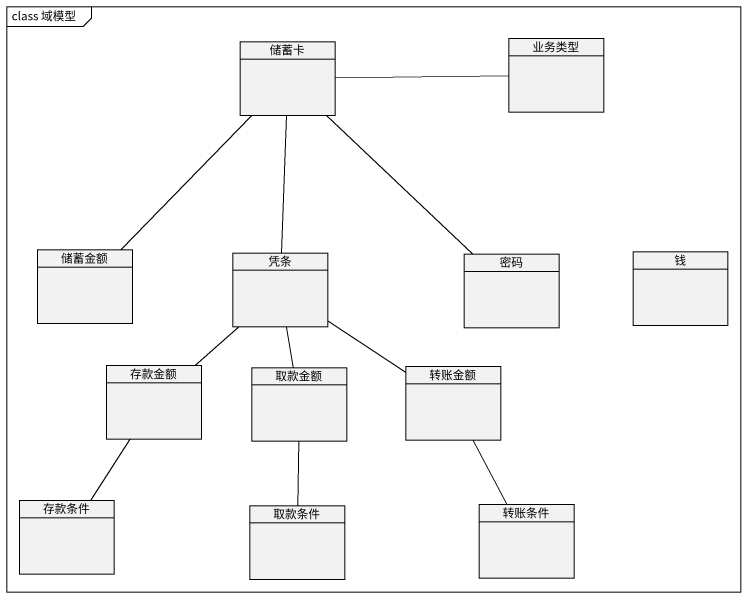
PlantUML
@startuml
mainframe class 域模型
hide circle
hide empty members
class 储蓄卡
class 业务类型
class 储蓄金额
class 凭条
class 密码
class 钱
class 存款金额
class 取款金额
class 转账金额
class 存款条件
class 取款条件
class 转账条件
储蓄卡 -right- 业务类型
储蓄卡 -- 储蓄金额
储蓄卡 -- 凭条
储蓄卡 -- 密码
凭条 -- 存款金额
凭条 -- 取款金额
凭条 -- 转账金额
存款金额 -- 存款条件
取款金额 -- 取款条件
转账金额 -- 转账条件
@enduml
